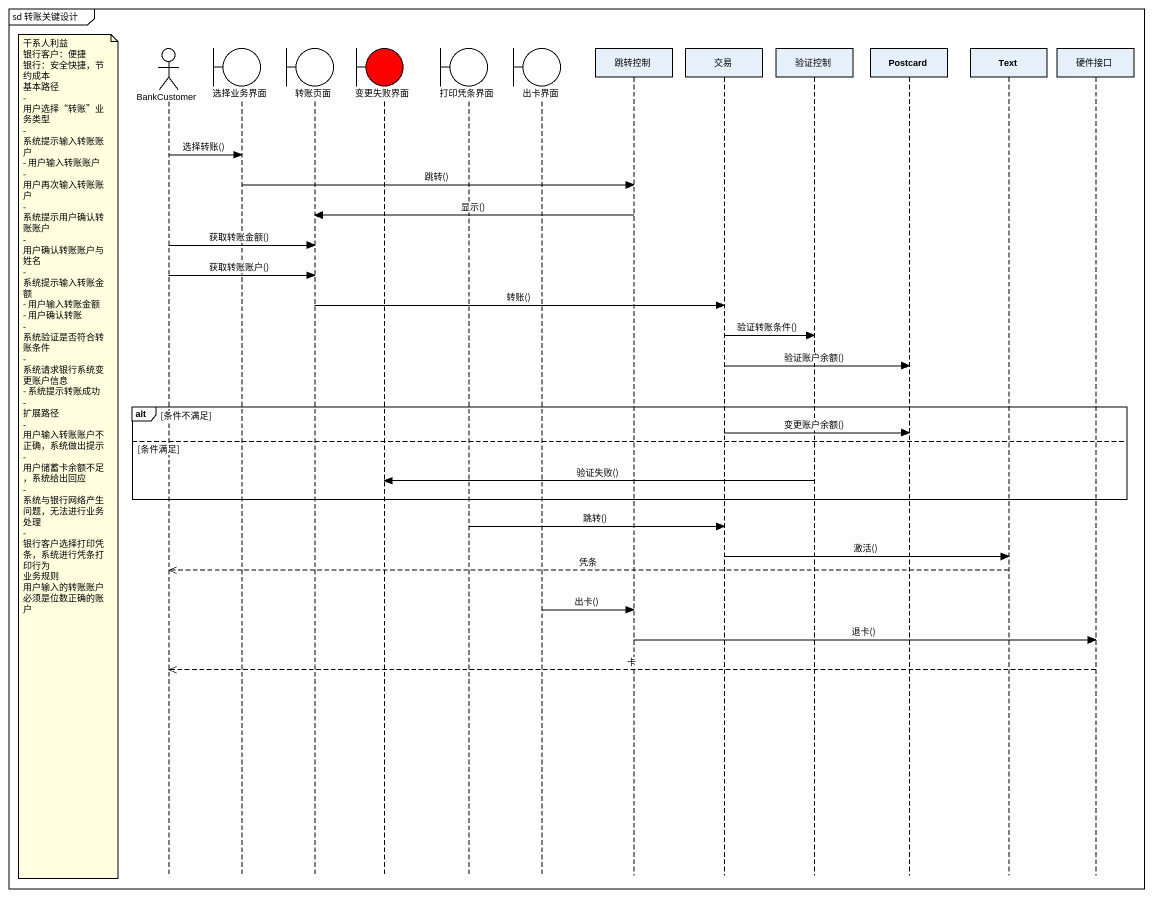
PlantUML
@startuml
mainframe sd 转账关键设计
hide footbox
actor BankCustomer
boundary 选择业务界面
boundary 转账页面
boundary 变更失败界面 #FF0000
boundary 打印凭条界面
boundary 出卡界面
participant 跳转控制
participant 交易
participant 验证控制
participant Postcard
participant Text
participant 硬件接口

BankCustomer -> 选择业务界面 : 选择转账()
选择业务界面 -> 跳转控制 : 跳转()
跳转控制 -> 转账页面 : 显示()
BankCustomer -> 转账页面 : 获取转账金额()
BankCustomer -> 转账页面 : 获取转账账户()
转账页面 -> 交易 : 转账()
交易 -> 验证控制 : 验证转账条件()
交易 -> Postcard : 验证账户余额()
alt 条件不满足
  交易 -> Postcard : 变更账户余额()
else 条件满足
  note left of BankCustomer
    干系人利益
    银行客户：便捷
    银行：安全快捷，节约成本
    基本路径
    - 用户选择“转账”业务类型
    - 系统提示输入转账账户
    - 用户输入转账账户
    - 用户再次输入转账账户
    - 系统提示用户确认转账账户
    - 用户确认转账账户与姓名
    - 系统提示输入转账金额
    - 用户输入转账金额
    - 用户确认转账
    - 系统验证是否符合转账条件
    - 系统请求银行系统变更账户信息
    - 系统提示转账成功
    -
    扩展路径
    - 用户输入转账账户不正确，系统做出提示
    - 用户储蓄卡余额不足，系统给出回应
    - 系统与银行网络产生问题，无法进行业务处理
    - 银行客户选择打印凭条，系统进行凭条打印行为
    业务规则
    用户输入的转账账户必须是位数正确的账户
  end note
  验证控制 -> 变更失败界面 : 验证失败()
end
打印凭条界面 -> 交易 : 跳转()
交易 -> Text : 激活()
Text -->> BankCustomer : 凭条
出卡界面 -> 跳转控制 : 出卡()
跳转控制 -> 硬件接口 : 退卡()
硬件接口 -->> BankCustomer : 卡
@enduml
